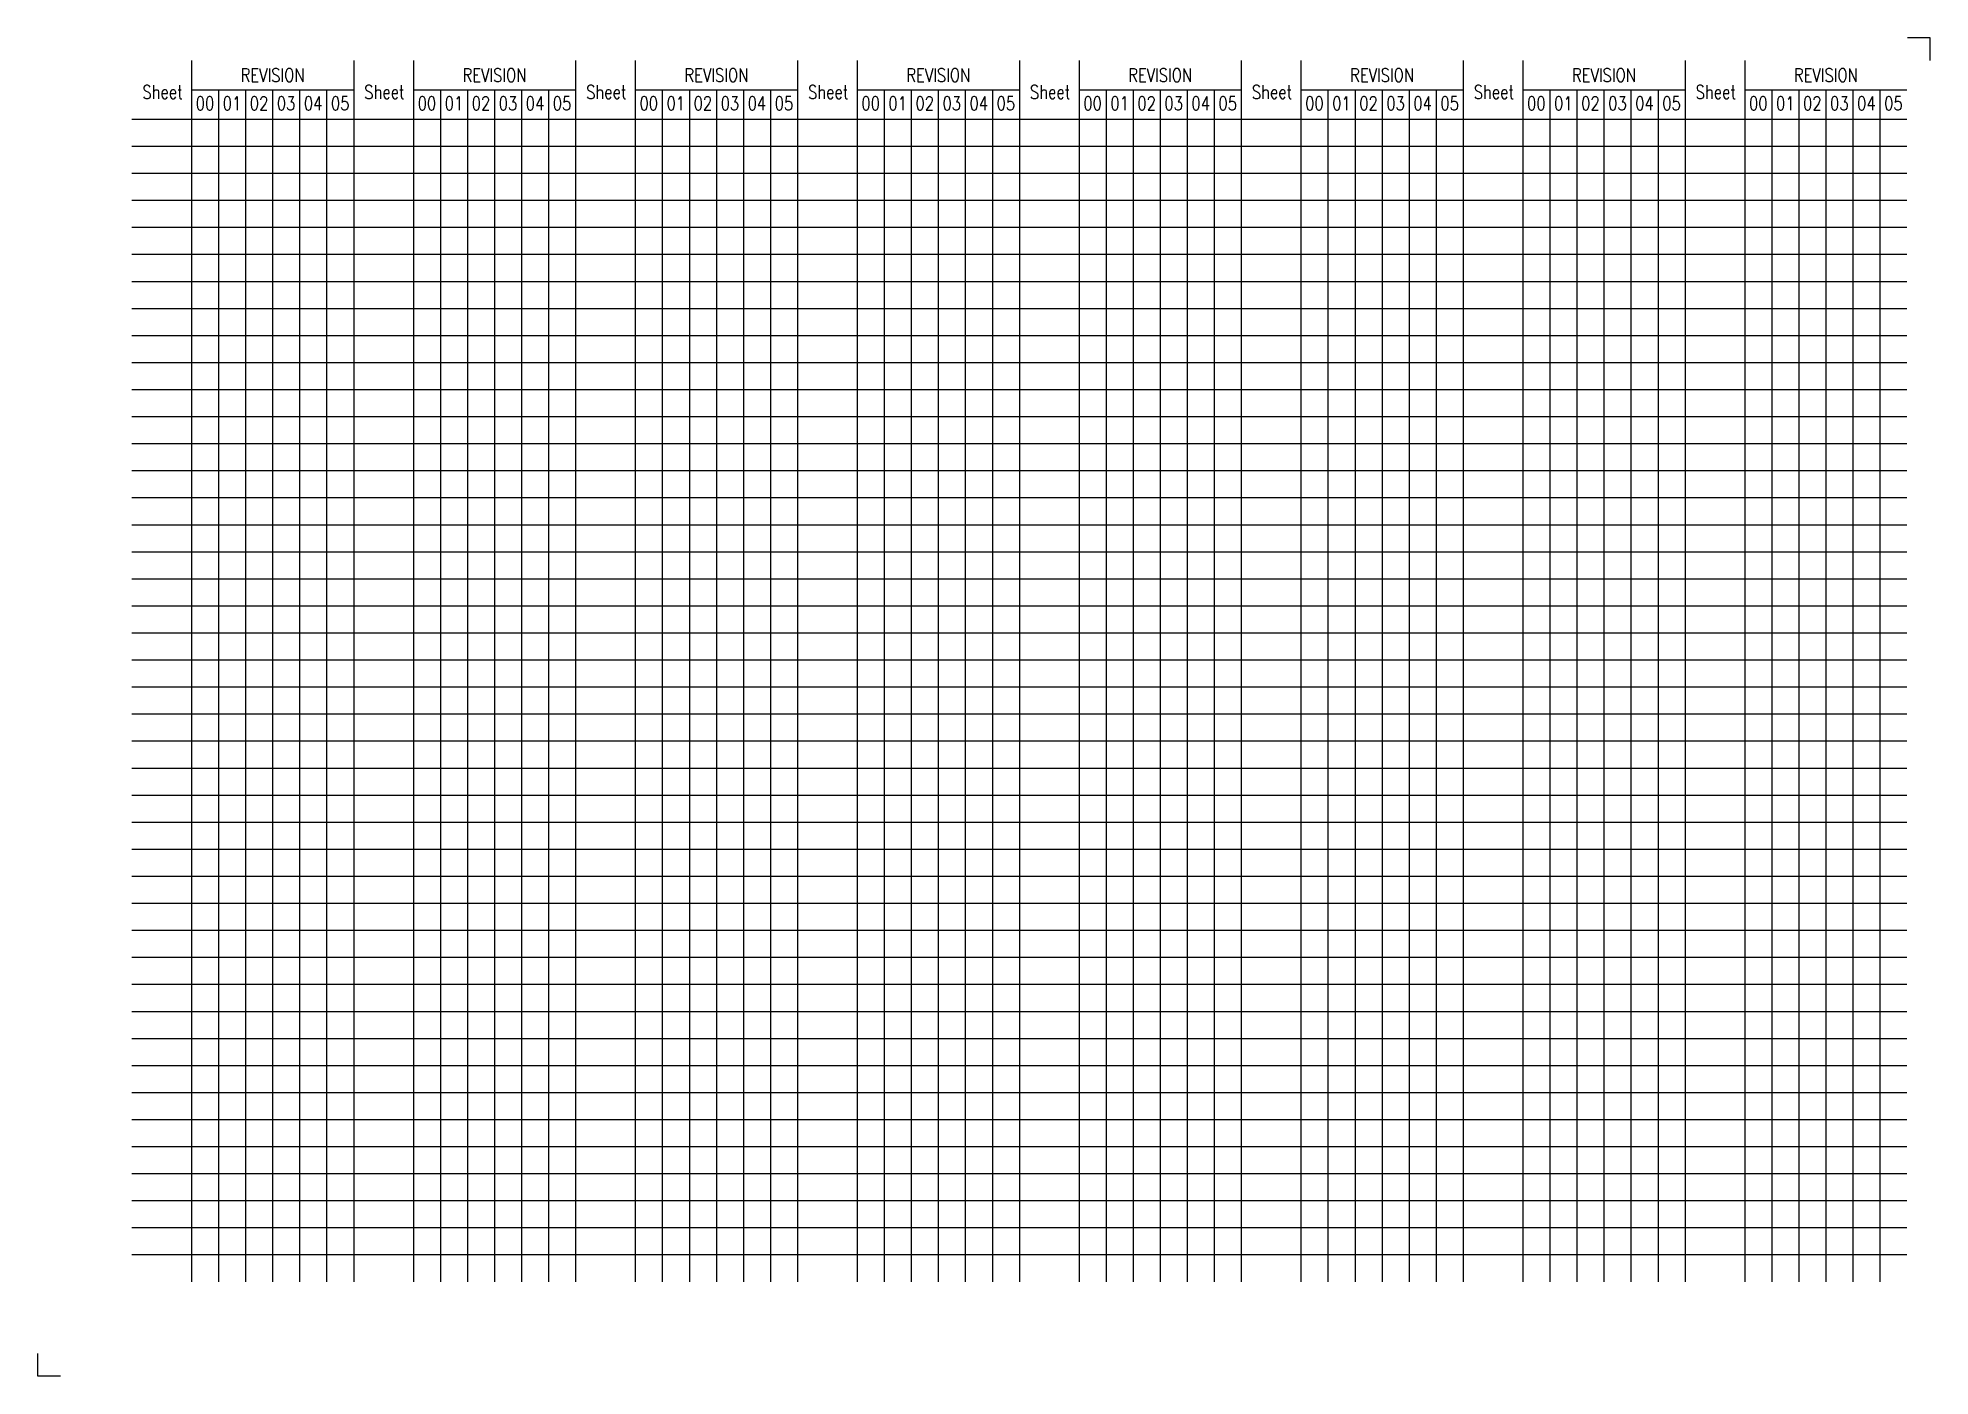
# Model space of a CAD drawing. Extents: x 0 to 420, y 0 to 297.
import ezdxf
from ezdxf.enums import TextEntityAlignment as Align

# ---------------------------------------------------------------- set-up
doc = ezdxf.new("R2010")
doc.units = 0
doc.header["$LTSCALE"] = 10
doc.header["$MEASUREMENT"] = 0
doc.layers.get('0').update_dxf_attribs({"linetype": 'CONTINUOUS'})
doc.layers.add('CART', color=7, linetype='CONTINUOUS')
doc.layers.add('CART-UK', color=7, linetype='CONTINUOUS')
doc.styles.add('ROMANS', font='romans.shx', dxfattribs={"width": 0.8})

msp = doc.modelspace()

# ---------------------------------------------------------------- linework, layer by layer
at = {"color": 9}
for points in [[(420, 292), (420, 297), (415, 297)], [(5, 0), (0, 0), (0, 5)]]:
    msp.add_lwpolyline(points, dxfattribs=at)
at = {"layer": 'CART', "color": 9}
for p, q in [((34.1, 292), (34.1, 20.96)), ((83.35, 292), (83.35, 20.96)), ((132.6, 292), (132.6, 20.96)), ((181.85, 292), (181.85, 20.96)), ((231.1, 292), (231.1, 20.96)), ((280.35, 292), (280.35, 20.96)), ((329.6, 292), (329.6, 20.96)), ((378.85, 292), (378.85, 20.96)), ((34.1, 285.46), (70.1, 285.46)), ((40.1, 285.46), (40.1, 20.96)), ((46.1, 285.46), (46.1, 20.96)), ((52.1, 285.46), (52.1, 20.96)), ((58.1, 285.46), (58.1, 20.96)), ((64.1, 285.46), (64.1, 20.96)), ((83.35, 285.46), (119.35, 285.46)), ((89.35, 285.46), (89.35, 20.96)), ((95.35, 285.46), (95.35, 20.96)), ((101.35, 285.46), (101.35, 20.96)), ((107.35, 285.46), (107.35, 20.96)), ((113.35, 285.46), (113.35, 20.96)), ((132.6, 285.46), (168.6, 285.46)), ((138.6, 285.46), (138.6, 20.96)), ((144.6, 285.46), (144.6, 20.96)), ((150.6, 285.46), (150.6, 20.96)), ((156.6, 285.46), (156.6, 20.96)), ((162.6, 285.46), (162.6, 20.96)), ((181.85, 285.46), (217.85, 285.46)), ((187.85, 285.46), (187.85, 20.96)), ((193.85, 285.46), (193.85, 20.96)), ((199.85, 285.46), (199.85, 20.96)), ((205.85, 285.46), (205.85, 20.96)), ((211.85, 285.46), (211.85, 20.96)), ((231.1, 285.46), (267.1, 285.46)), ((237.1, 285.46), (237.1, 20.96)), ((243.1, 285.46), (243.1, 20.96)), ((249.1, 285.46), (249.1, 20.96)), ((255.1, 285.46), (255.1, 20.96)), ((261.1, 285.46), (261.1, 20.96)), ((280.35, 285.46), (316.35, 285.46)), ((286.35, 285.46), (286.35, 20.96)), ((292.35, 285.46), (292.35, 20.96)), ((298.35, 285.46), (298.35, 20.96)), ((304.35, 285.46), (304.35, 20.96)), ((310.35, 285.46), (310.35, 20.96)), ((329.6, 285.46), (365.6, 285.46)), ((335.6, 285.46), (335.6, 20.96)), ((341.6, 285.46), (341.6, 20.96)), ((347.6, 285.46), (347.6, 20.96)), ((353.6, 285.46), (353.6, 20.96)), ((359.6, 285.46), (359.6, 20.96)), ((378.85, 285.46), (414.85, 285.46)), ((384.85, 285.46), (384.85, 20.96)), ((390.85, 285.46), (390.85, 20.96)), ((396.85, 285.46), (396.85, 20.96)), ((402.85, 285.46), (402.85, 20.96)), ((408.85, 285.46), (408.85, 20.96)), ((20.85, 272.96), (414.85, 272.96)), ((20.85, 266.96), (414.85, 266.96)), ((20.85, 260.96), (414.85, 260.96)), ((20.85, 254.96), (414.85, 254.96)), ((20.85, 248.96), (414.85, 248.96)), ((20.85, 242.96), (414.85, 242.96)), ((20.85, 236.96), (414.85, 236.96)), ((20.85, 230.96), (414.85, 230.96)), ((20.85, 224.96), (414.85, 224.96)), ((20.85, 212.96), (414.85, 212.96)), ((20.85, 206.96), (414.85, 206.96)), ((20.85, 200.96), (414.85, 200.96)), ((20.85, 194.96), (414.85, 194.96)), ((20.85, 188.96), (414.85, 188.96)), ((20.85, 182.96), (414.85, 182.96)), ((20.85, 176.96), (414.85, 176.96)), ((20.85, 170.96), (414.85, 170.96)), ((20.85, 164.96), (414.85, 164.96)), ((20.85, 152.96), (414.85, 152.96)), ((20.85, 146.96), (414.85, 146.96)), ((20.85, 140.96), (414.85, 140.96)), ((20.85, 134.96), (414.85, 134.96)), ((20.85, 128.96), (414.85, 128.96)), ((20.85, 122.96), (414.85, 122.96)), ((20.85, 116.96), (414.85, 116.96)), ((20.85, 110.96), (414.85, 110.96)), ((20.85, 104.96), (414.85, 104.96)), ((20.85, 92.96), (414.85, 92.96)), ((20.85, 86.96), (414.85, 86.96)), ((20.85, 80.96), (414.85, 80.96)), ((20.85, 74.96), (414.85, 74.96)), ((20.85, 68.96), (414.85, 68.96)), ((20.85, 62.96), (414.85, 62.96)), ((20.85, 56.96), (414.85, 56.96)), ((20.85, 50.96), (414.85, 50.96)), ((20.85, 44.96), (414.85, 44.96)), ((20.85, 32.96), (414.85, 32.96)), ((20.85, 26.96), (414.85, 26.96))]:
    msp.add_line(p, q, dxfattribs=at)
at = {"layer": 'CART', "color": 2}
for p, q in [((70.1, 292), (70.1, 20.96)), ((119.35, 292), (119.35, 20.96)), ((168.6, 292), (168.6, 20.96)), ((217.85, 292), (217.85, 20.96)), ((267.1, 292), (267.1, 20.96)), ((316.35, 292), (316.35, 20.96)), ((365.6, 292), (365.6, 20.96)), ((20.85, 278.96), (414.85, 278.96))]:
    msp.add_line(p, q, dxfattribs=at)
at = {"layer": 'CART', "color": 7}
for p, q in [((20.85, 218.96), (414.85, 218.96)), ((20.85, 158.96), (414.85, 158.96)), ((20.85, 98.96), (414.85, 98.96)), ((20.85, 38.96), (414.85, 38.96))]:
    msp.add_line(p, q, dxfattribs=at)

# ---------------------------------------------------------------- texts
at = {"layer": 'CART', "color": 9, "style": 'ROMANS', "width": 0.8}
for s, p in [('00', (37.1, 282.46)), ('01', (43.1, 282.46)), ('02', (49.1, 282.46)), ('03', (55.1, 282.46)), ('04', (61.1, 282.46)), ('05', (67.1, 282.46)), ('00', (86.35, 282.46)), ('01', (92.35, 282.46)), ('02', (98.35, 282.46)), ('03', (104.35, 282.46)), ('04', (110.35, 282.46)), ('05', (116.35, 282.46)), ('00', (135.6, 282.46)), ('01', (141.6, 282.46)), ('02', (147.6, 282.46)), ('03', (153.6, 282.46)), ('04', (159.6, 282.46)), ('05', (165.6, 282.46)), ('00', (184.85, 282.46)), ('01', (190.85, 282.46)), ('02', (196.85, 282.46)), ('03', (202.85, 282.46)), ('04', (208.85, 282.46)), ('05', (214.85, 282.46)), ('00', (234.1, 282.46)), ('01', (240.1, 282.46)), ('02', (246.1, 282.46)), ('03', (252.1, 282.46)), ('04', (258.1, 282.46)), ('05', (264.1, 282.46)), ('00', (283.35, 282.46)), ('01', (289.35, 282.46)), ('02', (295.35, 282.46)), ('03', (301.35, 282.46)), ('04', (307.35, 282.46)), ('05', (313.35, 282.46)), ('00', (332.6, 282.46)), ('01', (338.6, 282.46)), ('02', (344.6, 282.46)), ('03', (350.6, 282.46)), ('04', (356.6, 282.46)), ('05', (362.6, 282.46)), ('00', (381.85, 282.46)), ('01', (387.85, 282.46)), ('02', (393.85, 282.46)), ('03', (399.85, 282.46)), ('04', (405.85, 282.46)), ('05', (411.85, 282.46))]:
    msp.add_text(s, height=3, dxfattribs=at).set_placement(p, align=Align.MIDDLE)
at = {"layer": 'CART-UK', "color": 9, "style": 'ROMANS', "width": 0.8}
for p in [(52.1, 288.73), (101.35, 288.73), (150.6, 288.73), (199.85, 288.73), (249.1, 288.73), (298.35, 288.73), (347.6, 288.73), (396.85, 288.73)]:
    msp.add_text('REVISION', height=3, dxfattribs=at).set_placement(p, align=Align.MIDDLE)
for p in [(27.67, 283.5), (76.92, 283.5), (126.17, 283.5), (175.42, 283.5), (224.67, 283.5), (273.92, 283.5), (323.17, 283.5), (372.42, 283.5)]:
    msp.add_text('Sheet', height=3, dxfattribs=at).set_placement(p, align=Align.CENTER)

doc.saveas('drawing.dxf')
